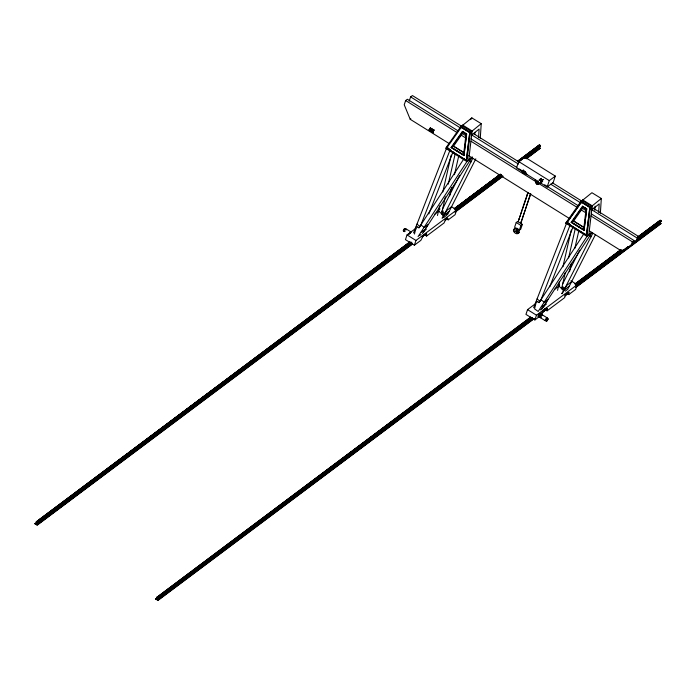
<?xml version="1.0" encoding="UTF-8"?>
<svg xmlns="http://www.w3.org/2000/svg" width="696" height="696" viewBox="0 0 696 696"><rect width="100%" height="100%" fill="white"/><g stroke="black" fill="none" stroke-linecap="round" stroke-linejoin="round"><path stroke-width="1.04" d="M432.642 132.31L432.921 131.144L432.642 132.31L433.251 132.692L433.277 131.135L434.182 130.117L433.478 129.943L434.182 130.117M433.251 132.692L433.277 131.135M521.191 222.407L520.634 223.373L521.156 222.329M460.717 127.881L462.127 125.732L471.827 117.876L481.223 123.662L471.531 131.509L471.279 135.381L479.118 129.038L478.561 137.599M474.776 134.432L474.916 132.336M480.275 138.434L481.223 123.662M591.617 206.347L582.221 200.561L591.913 192.714L601.318 198.49L591.617 206.347L591.374 210.209L599.204 203.867L598.656 212.437M594.802 210.314L595.071 206.112M600.37 213.272L601.318 198.49M558.958 286.387L559.123 284.316M462.483 131.335L451.069 147.482L463.954 155.547L466.633 133.928L462.327 131.44L466.477 134.041M463.954 155.547L466.633 133.928M462.797 125.158L460.978 126.42L445.64 148.274L466.877 161.55L468.695 160.289L472.123 130.996L462.797 125.158L446.623 148.126L466.346 160.463L469.774 132.466L461.222 127.333L469.617 132.579M466.346 160.463L469.774 132.466M466.877 161.55L470.305 132.249L472.123 130.996M582.569 206.164L571.155 222.32L584.048 230.376L586.728 208.756L582.413 206.277L586.571 208.87M584.048 230.376L586.728 208.756M586.441 235.291L589.86 207.304L581.465 202.049L566.709 222.964L586.441 235.291L589.86 207.304M586.972 236.379L590.399 207.086L592.218 205.825L582.883 199.987L581.064 201.248L565.726 223.103L586.972 236.379L588.79 235.118L592.218 205.825M430.807 128.281C429.919 126.35 431.459 130.483 430.702 130.831M517.311 233.369L518.912 232.934L519.251 231.916L518.694 232.342C517.807 236.275 511.203 231.237 514.127 228.932C515.023 228.245 516.858 230.028 516.884 228.131M536.198 182.944L536.277 182.195C537.277 179.873 540.966 183.77 538.286 184.309M536.442 181.969C535.911 182.187 539.913 181.908 538.469 184.301M539.722 179.864L539.896 179.351M539.939 179.951L540.496 179.324M540.2 179.942L541.105 179.638L542.132 181.169M541.914 181.691L541.871 180.812M542.158 180.716L541.775 181.934L540.54 182.065M541.14 181.917C544.246 181.813 540.757 177.393 539.452 179.812M37.227 522.827L410.953 242.556M432.033 130.117L431.624 131.535L429.876 130.587C430.433 128.612 429.754 130.883 428.893 129.978L430.302 127.699M429.876 130.587L430.189 129.743M430.224 128.769L429.441 130.317M432.59 129.63L431.503 128.447L430.502 130.978M437.453 215.499L439.689 205.677M442.804 191.983L451.191 155.121M446.58 214.411L448.833 211.41L443.674 215.96L441.56 213.672L445.388 196.82M448.267 184.179L455.219 153.642M449.66 195.837L451.582 187.372M454.471 174.687L458.803 155.643M557.539 290.328L559.54 281.558M562.899 266.812L571.285 229.958M568.919 286.247L563.873 290.658L562.533 289.458L563.255 288.823L564.587 290.041L563.769 290.798L561.646 288.501L565.239 272.71M568.597 257.964L575.305 228.471M569.511 271.727L571.433 263.262M574.809 248.455L578.898 230.48M404.037 230.341L403.436 230.637L403.593 230.141M405.811 229.41L405.455 228.853L403.993 230.55M408.804 234.343L410.022 232.334L410.988 232.029M539.652 316.167L539.905 317.037M539.765 316.61L539.818 316.097M540.253 316.697L540.548 317.159M541.497 315.027C541.801 313.496 539.792 315.505 540.2 315.958M541.88 315.479L541.871 314.992M542.515 315.584L542.349 314.931L541.323 315.706L540.479 317.741L545.116 320.63L545.673 320.343M546.386 320.186L546.125 321.16L546.986 320.76M547.152 318.472L547.134 317.855L542.497 314.966M547.9 319.229L546.699 320.116M414.459 234.021L416.452 226.2L418.966 227.81L463.919 158.766L466.398 160.55L463.919 158.766M535.007 180.56L535.189 180.012M423.899 234.395L426.578 236.066L426.648 233.995L425.004 234.387L422.603 237.023L420.854 240.355L414.372 245.201L405.455 239.641L407.047 234.9L415.712 228.41M446.44 218.744L448.224 219.849C448.746 215.891 444.152 221.311 444.1 222.938L426.578 236.066M544.403 309.146L547.073 310.816L547.152 308.737L545.499 309.137L543.106 311.773L541.357 315.097L534.876 319.951L525.95 314.392L527.551 309.642L535.346 303.804M566.935 293.486L568.728 294.599C569.25 290.641 564.647 296.061 564.604 297.688L547.073 310.816M412.58 243.965L37.166 525.193L34.826 523.644M534.223 318.568L157.94 600.448L155.6 598.899M458.046 130.839L407.369 99.25L405.655 100.537L404.228 104.791L410.196 119.286L448.963 143.437M409.196 101.146L410.623 96.892L412.415 95.552L462.17 126.559M431.45 130.161L431.233 131.048L431.642 130.013M431.755 129.239L431.607 129.934L431.955 129.091M432.921 131.144L432.425 132.179L431.877 131.831L432.677 129.447L433.425 129.639L432.964 130.587L433.425 129.639M431.877 131.831L432.877 129.299M432.425 132.179L432.729 131.292M414.372 245.201L415.973 240.459L456.698 209.957L451.339 206.625M456.698 209.957L455.097 214.699L448.224 219.849M539.652 183.37L540.888 183.283L540.748 182.091L541.34 183.413L547.134 187.024L553.163 182.509L555.321 176.105L524.697 157.018L518.668 161.533L516.51 167.945L521.791 171.233L523.514 169.946M516.215 222.511L514.596 227.305L519.312 230.245L520.73 229.184L522.339 224.382L517.633 221.45L516.215 222.511L520.921 225.443L522.339 224.382M520.495 215.238L519.973 216.151L520.495 215.107M526.776 196.568L526.237 197.473L526.75 196.429M528.177 192.409L527.655 193.323L527.968 192.409M519.251 231.916L518.242 231.803C517.285 234.213 513.979 230.393 516.623 230.637A1.192 0.896 53.2 0 0 517.137 230.759L518.111 228.888M522.618 218.196L522.096 219.101L522.592 218.048M524.018 214.037L523.47 214.934L523.992 213.889M519.312 230.245L520.921 225.443M541.288 178.359L540.348 179.185L541.236 178.524M541.549 181.795L542.488 180.969M541.766 181.934L542.706 181.108M541.706 179.873C542.297 179.15 542.602 181.09 540.775 179.333M542.95 179.594L542.071 180.255L543.002 179.438M547.134 187.024L549.292 180.612L555.321 176.105M534.876 319.951L536.477 315.201L577.193 284.707L570.946 280.81M538.008 316.219L539.687 317.045L538.226 315.914M538.591 314.479L540.279 315.305L538.808 314.174M539.852 313.531L541.54 314.357L540.079 313.226M539.53 317.167L539.609 316.358M540.113 315.427L539.548 316.48M577.193 284.707L575.601 289.449L568.728 294.599M634.056 240.511L632.342 241.79L631.263 244.983L632.977 243.704L634.056 240.511L591.661 214.098M640.259 235.883L637.31 238.145L636.231 241.338L638.023 239.998L639.102 236.805L593.027 208.095M661.061 223.625L575.879 287.422M413.555 232.925L446.91 147.265L450.121 149.84L420.227 226.687L417 224.077M428.858 213.95L453.061 151.798M533.641 307.762L567.005 222.094L570.207 224.669M549.736 286.778L572.764 227.635M525.367 210.018L524.993 210.436L525.506 209.392M404.724 229.393L404.811 228.749L404.202 229.045M405.002 229.454L405.324 228.601L404.672 228.671M405.133 229.393L405.707 229.306M406.142 229.967C406.899 226.783 402.305 233.134 405.133 231.35M541.906 315.68L541.88 314.749L540.931 315.575M545.577 320.238L547.361 318.159L547.387 319.09M429.91 129.43L430.415 128.621M442.491 209.191L459.638 175.366M442.552 217.944L472.715 158.418M447.641 214.438L475.82 158.827M562.586 284.029L579.725 250.195M562.194 293.66L592.809 233.247M595.428 234.622L567.736 289.266L565.361 291.145M540.435 182.717L539.835 182.978M659.973 220.545L637.562 237.119M403.654 229.741L403.436 230.637M404.289 230.193L403.793 231.133L404.219 231.42M409.474 233.96L410.431 232.647M540.226 316.497L541.183 315.184M540.818 315.601L540.94 314.679M546.003 319.56L545.516 320.699L546.812 320.873M546.247 320.256L547.604 318.768L548.004 319.238M536.233 182.735C536.755 180.812 539.844 184.249 537.59 184.318M539.13 179.951L540.07 179.351L541.427 179.611M539.661 179.951L540.183 179.559M542.132 180.916L541.096 181.395M518.242 231.803C517.137 233.404 514.857 229.671 517.18 230.211A1.227 0.922 53.2 0 0 517.598 230.333L518.146 230.028L517.58 230.446M422.463 233.543L472.34 156.896L467.207 161.141L418.07 236.623M417.896 227.244L418.966 227.81M470.975 158.497L471.627 158.018L467.207 161.141L471.61 158.027M591.696 232.334L587.302 235.97L538.165 311.46L534.545 308.85L536.538 301.029L539.061 302.638L584.005 233.595L587.302 235.97L591.722 232.855L541.897 308.85M591.087 233.299L591.722 232.855L587.302 235.97L584.04 233.604M470.67 119.642L471.827 117.876M403.645 229.863L404.141 229.184M403.941 229.558L403.254 230.794L403.915 230.933M409.77 233.604L410.188 233.038M540.714 315.853L540.035 317.289L540.748 317.037M546.438 319.908L548.048 318.524L546.969 320.743M546.96 319.742L546.517 320.812L547.178 320.595M547.743 319.777L547.247 320.456M521.791 171.233C523.305 169.989 526.124 172.156 526.124 173.939L537.799 181.204L538.199 180.873M451.756 147.387L462.501 132.083L465.989 134.267L463.579 154.773L451.756 147.387L453.575 146.125L463.719 131.674M566.709 222.964L581.465 202.049M581.847 201.475L582.883 199.987M571.851 222.215L582.587 206.921L586.076 209.096L583.674 229.61L571.851 222.215L573.669 220.954L583.213 207.356M442.038 218.135L443.787 215.821L438.489 210.94M561.585 293.695L563.873 290.658M432.964 130.587L433.669 129.795M403.819 229.489L405.168 228.967M404.48 229.898L405.35 229.062M432.059 131.239L430.067 130.439M425.404 229.506L425.952 229.245M423.229 232.368L426.1 229.071L421.245 232.107M545.49 304.335L546.038 304.074M543.315 307.197L546.195 303.9L541.34 306.945M404.167 229.288L404.811 228.723M540.235 315.201L541.392 314.914M546.412 318.994L547.352 318.403M547.221 320.36L546.769 320.786M415.295 229.515L416.077 228.827M441.56 213.672L442.282 213.037M559.306 285.134L558.583 285.769L562.533 289.458L563.255 288.849M561.646 288.501L562.377 287.866L564.5 290.154M410.414 232.795L410.936 232.273M439.829 208.852L439.019 209.696L439.82 209.061M442.482 211.688L443.282 211.053M451.539 206.747L446.797 210.496L444.796 213.507L441.508 211.132M443.691 217.57L446.849 215.064M571.633 281.575L566.892 285.334L564.882 288.344L562.42 286.552M410.196 119.286L410.84 118.807M428.893 129.978L429.632 130.169M434.774 214.133L439.106 210.888M409.909 241.904L36.07 522.113L127.307 453.775M454.227 208.713L500.276 174.226M517.659 161.202L539.383 144.933L518.337 160.906M410.022 241.886L36.375 521.739A2.854 2.149 53.2 0 1 37.236 522.278L410.884 242.425M454.34 208.696L500.398 174.2M517.78 161.185L539.504 144.916A2.854 2.149 53.2 0 1 540.357 145.455L518.633 161.724M129.047 452.47L288.066 333.367M289.806 332.07L409.718 242.251M454.906 208.417L499.223 175.218M36.975 521.591L57.829 505.975M59.569 504.67L71.731 495.561M73.472 494.256L85.634 485.147M87.374 483.842L99.545 474.733M101.277 473.437L113.448 464.319M115.179 463.023L124.741 455.863M129.082 452.609L151.676 435.687M153.416 434.382L165.578 425.273M167.318 423.968L179.481 414.86M181.221 413.555L218.588 385.575M220.327 384.27L232.49 375.161M234.23 373.856L246.393 364.748M248.133 363.442L260.295 354.334M262.035 353.029L274.198 343.92M275.938 342.615L285.499 335.455M289.84 332.201L299.402 325.041M303.743 321.787L312.434 315.279M314.174 313.983L326.337 304.865M328.077 303.569L379.346 265.167M381.086 263.871L393.249 254.753M394.989 253.457L407.151 244.34M454.94 208.548L460.16 204.641M464.502 201.388L474.063 194.227M475.803 192.931L499.258 175.357M518.381 161.037L539.417 145.568M37.158 521.748L42.369 517.841M48.45 513.283L55.419 508.097M62.353 502.869L68.469 498.345M76.264 492.455L82.363 487.922M90.167 482.041L95.404 478.161M104.069 471.627L109.289 467.738M117.972 461.222L122.339 457.985M131.875 450.808L136.216 447.554M142.297 442.995L149.266 437.801M156.2 432.581L162.316 428.049M170.111 422.168L176.201 417.617M184.014 411.754L189.251 407.873M195.306 403.297L203.128 397.433M209.209 392.883L216.178 387.689M223.111 382.469L229.219 377.937M237.014 372.055L243.113 367.505M250.917 361.642L256.163 357.761M264.819 351.228L270.039 347.321M278.731 340.814L283.089 337.577M292.633 330.4L296.131 327.825M306.536 319.986L310.016 317.393M316.958 312.182L323.066 307.649M330.861 301.768L336.951 297.209M342.162 293.303L350.001 287.465M356.065 282.889L363.042 277.713M376.928 267.281L369.967 272.475L379.042 265.872M383.87 262.07L389.978 257.537M397.773 251.656L403.854 247.097M467.294 199.587L470.766 196.985M477.717 191.774L483.816 187.241M489.018 183.318L496.857 177.489M519.425 160.541L523.801 157.313M530.726 152.076L537.677 146.873M34.8 523.723L44.492 516.441M51.121 511.447L55.68 508.028M65.024 501.033L66.746 499.676M67.843 498.91L69.583 497.614M78.926 490.602L80.649 489.262M81.745 488.496L83.598 487.148M90.219 482.119L94.552 478.848M95.761 478.039L97.501 476.743M104.13 471.74L108.663 468.399M109.663 467.625L111.404 466.329M118.033 461.326L122.566 457.985M131.935 450.912L133.658 449.555M134.754 448.798L136.494 447.502M142.358 443.108L151.38 436.392M156.269 432.695L163.543 427.274M170.172 422.281L177.445 416.861M184.075 411.867L191.348 406.447M197.977 401.453L205.25 396.033M211.88 391.039L216.439 387.62M225.782 380.625L228.375 378.624M228.601 378.511L232.186 375.857M237.075 372.142L241.408 368.854M242.504 368.097L244.357 366.749M250.978 361.755L255.519 358.414M256.519 357.64L258.26 356.335M264.889 351.341L269.422 348M270.422 347.226L272.162 345.921M278.791 340.927L283.35 337.508M292.694 330.513L294.417 329.156M295.513 328.399L297.253 327.094M306.597 320.09L312.13 315.984M317.019 312.295L324.301 306.875M330.922 301.881L338.204 296.461M344.825 291.467L352.106 286.047M358.736 281.053L366.009 275.633M383.931 262.175L389.125 258.216M389.36 258.112L391.204 256.763M397.834 251.761L402.366 248.42M403.262 247.698L405.107 246.349M456.272 208L458.003 206.695M467.347 199.674L469.069 198.343M470.174 197.586L471.914 196.281M477.778 191.887L485.051 186.476M491.68 181.473L498.954 176.062M519.486 160.645L525.898 155.887M530.787 152.189L535.981 148.231M536.216 148.118L538.06 146.769M455.201 209.235L501.259 174.739M455.271 209.365L501.32 174.87M518.703 161.855L540.427 145.586L524.714 157.722M411.623 243.078L36.349 524.158A3.584 2.688 53.2 0 1 36.479 523.409A2.967 2.227 53.2 0 1 36.818 522.809L411.44 242.286M455.584 209.165L500.937 175.244M525.158 157.052L540.253 146.056M36.479 523.409L411.867 242.251M455.097 209.835L501.372 175.218M39.289 521.313L42.813 518.711M51.443 512.256L59.282 506.34M63.519 503.208L70.574 497.884M75.594 494.16L79.039 491.576M79.266 491.376L84.477 487.47M88.531 484.468L95.778 479.005M100.711 475.351L109.681 468.591M114.623 464.928L123.584 458.177M128.542 454.505L137.486 447.763M141.584 444.735L151.389 437.358M155.495 434.313L164.421 427.588M168.545 424.543L176.375 418.679M182.456 414.12L190.286 408.265M196.376 403.697L203.528 398.303M209.418 393.927L217.43 387.889M223.338 383.505L231.333 377.476M236.379 373.735L242.626 369.019M250.299 363.312L256.528 358.605M264.21 352.889L270.44 348.191M277.26 343.119L284.342 337.777M291.172 332.697L298.245 327.364M304.222 322.927L312.147 316.95M318.133 312.504L326.05 306.536M332.044 302.09L337.264 298.175M345.094 292.311L351.184 287.752M359.005 281.897L364.286 277.904M372.055 272.119L375.579 269.439M385.967 261.696L389.482 259.025M394.667 255.188L396.433 253.822M399.887 251.282L403.384 248.611M457.263 208.261L459.021 206.982M466.851 201.118L472.941 196.559M480.718 190.695L486.852 186.136M494.63 180.281L500.772 175.723M525.123 157.479L528.603 154.877M534.598 150.345L539.035 147.056A3.584 2.688 53.2 0 0 539.365 146.438A2.958 2.218 53.2 0 0 539.478 145.69M455.976 209.861L501.207 175.992M525.558 157.748L539.47 147.326A3.584 2.688 53.2 0 1 539.6 146.586A2.967 2.227 53.2 0 1 539.948 145.986M411.78 243.113L36.392 524.271L37.14 524.975L412.528 243.817M456.098 209.922L502.147 175.427M524.74 158.505L539.513 147.448L540.27 148.144L526.367 158.558M422.089 236.657L426.43 233.404M455.106 211.923L502.903 176.131M422.08 236.901L426.483 233.551M444.674 219.98L447.337 217.926M455.106 212.167L502.947 176.279M526.376 158.784L540.313 148.291L538.713 147.387M540.566 179.324L541.505 178.498M542.288 180.394L543.228 179.568M516.067 229.01L516.806 228.627M516.623 230.637L517.18 230.211M554.408 289.527L559.61 285.638M530.683 317.167L156.844 597.368L530.804 317.15M575 283.977L620.188 250.134M575.113 283.959L620.867 249.829M637.684 237.092L660.278 220.171A2.854 2.149 53.2 0 1 661.13 220.71L637.675 238.284M165.57 590.991L157.061 597.655M167.31 589.695L176.871 582.535M178.602 581.23L190.774 572.121M192.514 570.816L204.676 561.707M206.416 560.402L218.579 551.293M220.319 549.988L232.481 540.879M234.221 539.583L270.718 512.247M272.449 510.942L284.62 501.833M286.361 500.528L298.523 491.42M300.263 490.115L312.426 481.006M314.166 479.701L337.621 462.135M339.361 460.83L351.532 451.721M353.264 450.416L365.435 441.308M367.166 440.002L379.337 430.894M381.069 429.589L393.24 420.48M394.98 419.175L404.533 412.015M408.883 408.761L431.468 391.839M433.208 390.543L445.379 381.425M447.11 380.129L459.282 371.02M461.013 369.715L498.38 341.727M500.12 340.431L512.282 331.313M514.022 330.017L526.185 320.9M527.925 319.603L529.665 318.298M575.722 283.803L579.194 281.201M580.934 279.905L592.226 271.44M593.966 270.135L606.129 261.026M607.869 259.73L620.902 249.96M638.284 236.945L659.138 221.328M157.113 597.733L161.411 594.401M174.47 584.666L170.155 587.972L171.895 586.676M181.395 579.429L187.502 574.896M195.298 569.015L201.396 564.473M209.2 558.601L214.438 554.721M223.155 548.257L228.323 544.289M241.373 534.545L237.058 537.851L238.798 536.564M255.258 524.114L247.489 530.048L257.381 522.713M261.392 519.634L268.308 514.361M275.294 509.22L281.349 504.609M295.235 494.177L289.197 498.806L296.479 493.421M308.285 484.433L303.099 488.392L310.381 483.007M317.002 477.978L322.161 473.993M328.251 469.443L335.22 464.249M342.154 459.029L348.261 454.497M356.056 448.615L362.146 444.065M370.011 438.28L375.196 434.321M383.914 427.866L389.073 423.881M402.123 414.137L397.816 417.452L399.556 416.165M415.164 404.385L411.719 407.038L418.131 402.305M429.058 393.953L422.15 399.234L431.172 392.544M436.053 388.82L442.108 384.209M455.984 373.769L449.955 378.406L457.237 373.021M469.034 364.025L463.858 367.993L471.14 362.607M475.098 359.449L482.076 354.273M489.001 349.035L495.961 343.841M502.903 338.63L509.011 334.097M522.896 323.657L516.867 328.295L521.208 325.049M589.799 273.545L582.909 278.826L591.922 272.145M602.858 263.801L596.811 268.412L604.093 263.036M610.714 257.999L615.899 254.049M638.519 237.179L642.834 233.873M649.76 228.636L656.72 223.442M155.573 598.978L163.534 593.001M172.956 585.962L174.713 584.588M184.057 577.593L185.797 576.262M186.885 575.47L188.625 574.174M197.96 567.162L199.7 565.848M200.787 565.056L202.527 563.76M214.803 554.599L216.534 553.303M228.706 544.185L230.437 542.889M261.4 519.668L270.413 512.943M275.303 509.255L284.316 502.538M317.011 478.013L324.284 472.593M330.913 467.599L332.653 466.277M333.732 465.485L335.472 464.18M344.816 457.185L346.556 455.863M347.643 455.071L349.375 453.766M358.718 446.762L360.458 445.449M361.546 444.657L363.39 443.308M375.553 434.2L377.293 432.895M383.922 427.901L387.394 425.273M389.455 423.786L391.195 422.481M436.061 388.855L443.335 383.435M477.769 357.613L479.5 356.291M480.562 355.569L485.042 352.193M491.672 347.2L493.403 345.877M494.491 345.085L496.231 343.78M505.574 336.786L507.306 335.463M508.393 334.672L510.246 333.323M522.296 324.258L524.149 322.909M610.723 258.033L617.996 252.622M641.32 235.17L643.087 233.795M652.43 226.8L654.162 225.469M655.249 224.678L658.834 222.033M531.657 317.68L158.009 597.533A2.854 2.149 53.2 0 0 157.148 597.003M575.975 284.49L622.033 249.995M156.687 599.143A3.584 2.688 53.2 0 0 157.009 598.517L532.005 317.646M576.044 284.62L622.093 250.134M637.736 238.415L661.2 220.841L637.571 238.885M164.639 592.835L157.905 598.134M166.379 591.539L178.55 582.422M180.281 581.125L192.453 572.008M194.184 570.711L206.355 561.602M208.087 560.297L273.258 511.482M274.998 510.185L339.3 462.022M341.04 460.717L353.203 451.608M354.943 450.312L420.114 401.496M421.854 400.191L434.017 391.082M435.757 389.777L500.059 341.623M501.799 340.318L513.961 331.209M515.701 329.904L532.214 317.541M576.532 284.351L580.873 281.097M582.613 279.792L619.979 251.804M638.223 238.136L661.035 221.311M532.64 317.515L156.591 599.169L155.713 598.856M575.87 285.09L622.024 250.551M532.397 318.342L157.122 599.413A3.584 2.688 53.2 0 1 157.252 598.673A2.967 2.227 53.2 0 1 157.592 598.064M542.837 310.52L545.447 308.572M576.758 285.116L628.07 246.689M635.892 240.825L660.243 222.589A3.584 2.688 53.2 0 1 660.382 221.841A2.967 2.227 53.2 0 1 660.721 221.241M532.553 318.376L157.166 599.526L157.914 600.23L534.171 318.429M542.984 310.564L546.456 307.963M576.871 285.177L628.14 246.784M634.221 242.225L660.287 222.703L661.043 223.407L575.888 287.187M589.251 230.855L622.476 251.56L625.26 249.472M629.236 246.575L627.444 247.915L638.023 239.998M541.993 312.565L547.213 308.659M566.327 294.347L568.937 292.39M541.984 312.808L547.256 308.806M564.578 295.887L568.98 292.538M566.057 294.93L565.204 294.643M536.329 182.57L538.025 183.231L537.442 184.249M541.349 181.717L541.914 181.082L541.227 180.02M622.476 251.56L632.977 243.704M426.657 227.096L426.022 227.549L427.892 224.669L424.134 227.305L420.836 224.93M419.575 235.57L421.08 234.517M546.752 301.933L546.116 302.377L547.987 299.498L544.228 302.142L540.931 299.767M540.418 309.877L542.558 308.371M446.623 148.126L466.503 160.35M451.069 147.482L464.11 155.434M565.726 223.103L566.944 222.268M571.155 222.32L584.205 230.272M541.088 317.541L540.479 317.741M431.859 129.795L432.059 129.195M536.303 182.039L537.947 182.491L538.643 183.787M541.079 181.708L542.053 181.621M523.592 170.911L523.044 171.973M539.792 179.455L541.053 179.794M538.573 184.196L537.19 184.17M524.071 171.686C529.847 177.611 517.05 169.859 524.836 171.799M524.993 173.539L525.837 173.339L525.889 172.495M540.453 183.17L541.305 182.978L541.349 182.126M517.685 232.22L518.694 232.342M431.842 130.265L432.381 129.456L431.311 128.595M547.134 317.855L545.681 318.942L545.116 320.63M540.139 179.472L540.757 179.646M516.562 228.566L514.692 228.505L514.031 230.463M523.94 170.929L525.097 171.494M34.939 523.601L35.818 523.914M526.828 174.452L526.576 173.922A2.21 0.67 -58.1 0 1 526.62 173.661M524.506 172.765L523.914 172.286M524.532 172.982L523.688 172.304M523.949 172.973C525.889 173.6 523.192 170.807 523.531 172.582M524.601 173.426C520.538 170.476 527.272 173.443 523.784 172.86M537.982 302.073L539.061 302.638M462.127 125.732L471.531 131.509M518.668 161.533L549.292 180.612M473.228 133.449L519.303 162.159M552.476 182.831L581.969 201.205M410.623 96.892L460.387 127.899M471.444 134.789L518.442 164.073M550.693 184.17L581.099 203.119M591.235 209.435L637.31 238.145M461.735 133.136L466.346 136.007M470.948 138.878L517.024 167.588M518.868 168.736L523.479 171.607M544.672 184.814L577.845 205.485M582.448 208.356L586.136 210.653M405.655 100.537L457.255 132.692M460.943 134.989L465.554 137.86M471.079 141.305L536.503 182.074M538.347 183.222L577.054 207.338M580.734 209.635L585.345 212.506M590.878 215.951L632.342 241.79M432.677 129.447L433.234 129.787M432.077 131.683L432.625 132.031M432.834 132.162L433.443 132.544M454.497 146.891L463.727 152.641M468.347 155.512L569.867 218.779M573.556 221.076L583.709 227.409M406.264 229.01L410.91 231.907M539.913 313.348L541.54 314.357M538.652 314.296L540.279 315.305M538.069 316.036L539.687 317.045M527.551 309.642L536.477 315.201M407.047 234.9L415.973 240.459M581.064 201.248L590.399 207.086M460.978 126.42L470.305 132.249M581.308 202.162L589.703 207.408M573.669 220.954L584.579 227.783M453.575 146.125L464.493 152.946M588.79 235.118L591.33 236.71M468.695 160.289L471.236 161.881M566.866 222.85L586.597 235.187M540.879 179.759L541.331 180.003M536.999 184.092L536.294 183.361M567.005 222.094L570.233 224.704L540.322 301.516L537.086 298.915M446.91 147.265L450.147 149.866M514.309 231.124L514.736 231.768M404.037 231.237L403.375 230.411M536.338 183.413L536.138 182.804M536.233 182.482L536.233 183.17M157.122 597.777A2.958 2.218 53.2 0 1 157.009 598.517M660.252 220.954A2.958 2.218 53.2 0 1 660.156 221.632M35.914 523.879A3.584 2.688 53.2 0 0 36.236 523.262A2.958 2.218 53.2 0 0 36.349 522.513M518.05 221.693L518.607 220.728L518.05 221.693M518.537 220.232L519.094 219.266L518.555 220.171M518.99 218.883L519.547 217.926L518.99 218.883M519.486 217.413L520.043 216.456L519.503 217.361M520.434 214.603L520.965 213.637L520.451 214.542M520.886 213.254L521.443 212.297L520.886 213.254M521.113 221.833L521.669 220.876L521.113 221.833M521.382 211.793L521.939 210.827L521.391 211.732M521.565 220.493L522.13 219.527L521.582 220.432M521.904 210.218L522.47 209.261L521.922 210.157M522.4 208.756L522.957 207.791L522.4 208.756M522.513 217.674L523.07 216.717L522.513 217.674M522.853 207.408L523.409 206.451L522.87 207.347M523.009 216.212L523.566 215.247L523.027 216.151M523.348 205.938L523.879 204.972L523.348 205.938M523.801 204.598L524.332 203.624L523.818 204.537M523.957 213.394L524.514 212.437L523.966 213.341M524.297 203.128L524.854 202.171L524.297 203.128M524.488 211.828L525.045 210.862L524.488 211.828M524.749 201.788L525.306 200.822L524.758 201.727M525.236 200.317L525.802 199.361L525.236 200.317M525.428 209.018L525.958 208.043L525.428 209.018M525.732 198.865L526.289 197.899L525.732 198.865M525.924 207.547L526.481 206.59L525.941 207.486M526.376 206.199L526.933 205.242L526.393 206.147M526.672 196.054L527.229 195.097L526.672 196.054M526.872 204.737L527.429 203.771L526.872 204.737M527.168 194.584L527.725 193.627L527.185 194.532M527.324 203.389L527.881 202.432L527.342 203.328M527.82 201.918L528.351 200.953L527.82 201.918M528.308 200.465L528.864 199.508L528.325 200.413M528.795 199.004L529.334 198.038L528.795 199.004M529.256 197.664L529.813 196.698L529.256 197.664M529.743 196.194L530.3 195.228L529.76 196.133M530.195 194.845L530.726 193.88L530.195 194.845M535.963 182.43C537.617 188.007 540.679 179.925 535.963 182.43M538.817 315.01L539.287 314.522L538.817 315.01M444.509 215.186L443.169 213.985L442.439 214.62L443.161 214.02L444.492 215.212"/></g></svg>
